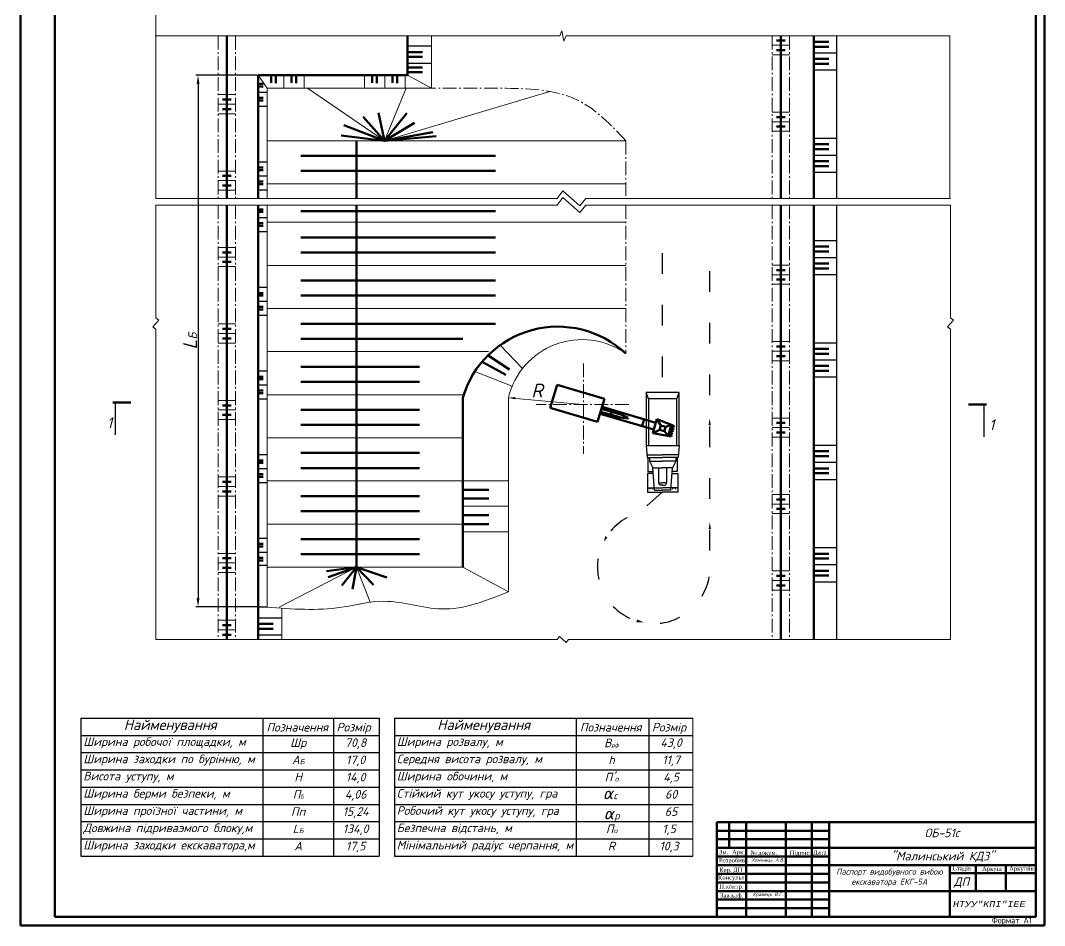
# Model space of a CAD drawing. Header units: millimetres. Extents: x 1400 to 7029, y -1119 to 1612.
# Drawn here: x 2354 to 2948, y -1114 to -589 of the extents above; entities that cross this region are included whole.
import ezdxf

# ---------------------------------------------------------------- set-up
doc = ezdxf.new("R2010")
doc.units = ezdxf.units.MM
doc.linetypes.add('ACAD_ISO03W100', pattern=[30, 12, -18])
doc.linetypes.add('gost6', pattern=[12, 8, -1.5, 1, -1.5])
doc.styles.get("Standard").update_dxf_attribs({"font": 'isocpeur.ttf'})
doc.dimstyles.new('ISO-25', dxfattribs={"dimtxt": 2.5, "dimasz": 2.5, "dimexe": 1.25, "dimexo": 0.625, "dimtad": 1, "dimtxsty": 'Standard', "dimcen": 2.5, "dimadec": 0, "dimazin": 0, "dimtfac": 1, "dimtmove": 0, "dimatfit": 3, "dimfxl": 1, "dimarcsym": 0})

# ---------------------------------------------------------------- blocks, each defined once
blk = doc.blocks.new('*D136')
at = {"color": 0, "lineweight": -2, "transparency": 16777216}
for p, q in [((2491.58, -620.79), (2456.09, -620.79)), ((2457.34, -625.79), (2457.34, -924.03)), ((2491.58, -929.03), (2456.09, -929.03))]:
    blk.add_line(p, q, dxfattribs=at)
at = {"color": 0, "transparency": 16777216}
for points in [[(2456.5, -625.79), (2458.17, -625.79), (2457.34, -620.79)], [(2456.5, -924.03), (2458.17, -924.03), (2457.34, -929.03)]]:
    blk.add_solid(points, dxfattribs=at)
at = {"layer": 'Defpoints', "color": 0, "transparency": 16777216}
for p in [(2492.2, -620.79), (2457.34, -929.03), (2492.2, -929.03)]:
    blk.add_point(p, dxfattribs=at)
at = {"color": 0, "transparency": 16777216, "insert": (2452.71, -774.91), "char_height": 8, "attachment_point": 5, "rotation": 90}
blk.add_mtext('{\\fISOCPEUR|b0|i1|c0|p34;L\\fISOCPEUR|b0|i1|c204|p34;\\H0.625x;Б}', dxfattribs=at)

msp = doc.modelspace()

# ---------------------------------------------------------------- linework, layer by layer
at = {"color": 0}
for p, q in [((2354.3403, -272.9193), (2354.3403, -1113.9193)), ((2948.3403, -1113.9193), (2948.3403, -272.9193)), ((2827.6824, -597.821), (2827.6824, -692.1931)), ((2578.8254, -603.7529), (2592.6749, -603.7529)), ((2814.4578, -607.7172), (2827.6824, -607.7172)), ((2578.8254, -613.6491), (2592.6749, -613.6491)), ((2814.4578, -617.6134), (2827.6824, -617.6134)), ((2492.2003, -630.5569), (2497.3336, -630.5569)), ((2492.2003, -638.6238), (2497.3336, -638.6238)), ((2814.4578, -657.1982), (2827.6824, -657.1982)), ((2492.2003, -671.013), (2497.3336, -671.013)), ((2814.4578, -667.0944), (2827.6824, -667.0944)), ((2814.4578, -676.9906), (2827.6824, -676.9906)), ((2492.1968, -679.08), (2497.3301, -679.08)), ((2492.1968, -687.1469), (2497.3301, -687.1469)), ((2827.6824, -696.0447), (2827.6824, -947.956)), ((2492.1968, -703.2809), (2497.3301, -703.2809)), ((2492.1968, -711.3478), (2497.3301, -711.3478)), ((2814.4578, -716.5754), (2827.6824, -716.5754)), ((2814.4578, -726.4716), (2827.6824, -726.4716)), ((2814.4578, -736.3678), (2827.6824, -736.3678)), ((2492.1968, -743.737), (2497.3301, -743.737)), ((2492.1968, -751.804), (2497.3301, -751.804)), ((2492.1968, -759.8709), (2497.3301, -759.8709)), ((2814.4578, -775.9526), (2827.6824, -775.9526)), ((2814.4578, -785.8488), (2827.6824, -785.8488)), ((2492.1968, -792.2601), (2497.3301, -792.2601)), ((2814.4578, -795.745), (2827.6824, -795.745)), ((2492.1968, -800.3271), (2497.3301, -800.3271)), ((2718.5305, -808.3676), (2717.2608, -804.751)), ((2735.0371, -808.3676), (2736.4045, -804.751)), ((2492.1968, -808.3941), (2497.3301, -808.3941)), ((2717.2608, -835.4436), (2717.8902, -842.3941)), ((2736.4045, -835.4436), (2735.7751, -842.3941)), ((2814.4578, -835.3298), (2827.6824, -835.3298)), ((2492.1968, -840.7833), (2497.3301, -840.7833)), ((2717.7589, -840.9443), (2726.8326, -840.9443)), ((2717.8902, -842.3941), (2726.8326, -842.3941)), ((2718.3147, -842.3941), (2718.3147, -850.5584)), ((2719.1869, -842.3941), (2719.1869, -844.5664)), ((2735.9064, -840.9443), (2726.8326, -840.9443)), ((2735.7751, -842.3941), (2726.8326, -842.3941)), ((2734.4784, -842.3941), (2734.4784, -844.5664)), ((2735.3505, -842.3941), (2735.3505, -850.5584)), ((2492.1968, -848.8502), (2497.3301, -848.8502)), ((2719.1869, -844.5664), (2721.1434, -848.5296)), ((2719.1869, -844.5664), (2726.8326, -844.5664)), ((2721.1434, -848.5296), (2726.8326, -848.5296)), ((2722.0586, -861.4638), (2721.1434, -848.5296)), ((2724.5011, -848.5296), (2724.5011, -857.2115)), ((2734.4784, -844.5664), (2726.8326, -844.5664)), ((2732.5218, -848.5296), (2726.8326, -848.5296)), ((2729.1641, -848.5296), (2729.1641, -857.2115)), ((2731.6066, -861.4638), (2732.5218, -848.5296)), ((2734.4784, -844.5664), (2732.5218, -848.5296)), ((2814.4578, -845.226), (2827.6824, -845.226)), ((2721.3747, -851.7986), (2718.0481, -851.7369)), ((2718.0481, -851.7369), (2718.0481, -862.4786)), ((2718.3147, -850.5584), (2721.287, -850.5584)), ((2732.2905, -851.7986), (2735.6171, -851.7369)), ((2735.3505, -850.5584), (2732.3783, -850.5584)), ((2735.6171, -851.7369), (2735.6171, -862.4786)), ((2814.4578, -855.1222), (2827.6824, -855.1222)), ((2492.1968, -856.9172), (2497.3301, -856.9172)), ((2718.0477, -860.0441), (2721.9516, -860.0441)), ((2721.9516, -860.0441), (2726.8326, -860.0441)), ((2724.5011, -857.2115), (2726.8326, -857.2115)), ((2726.8326, -858.4717), (2725.4665, -858.4717)), ((2729.1641, -857.2115), (2726.8326, -857.2115)), ((2726.8326, -858.4717), (2728.1988, -858.4717)), ((2731.7137, -860.0441), (2726.8326, -860.0441)), ((2735.6175, -860.0441), (2731.7137, -860.0441)), ((2718.0481, -862.4786), (2726.8326, -862.4786)), ((2722.0586, -861.4638), (2726.8326, -861.4638)), ((2731.6066, -861.4638), (2726.8326, -861.4638)), ((2735.6171, -862.4786), (2726.8326, -862.4786)), ((2492.1968, -889.3064), (2497.3301, -889.3064)), ((2814.4578, -894.707), (2827.6824, -894.707)), ((2492.1968, -897.3733), (2497.3301, -897.3733)), ((2492.1968, -904.8335), (2497.3301, -904.8335)), ((2814.4578, -904.6032), (2827.6824, -904.6032)), ((2814.4578, -914.4994), (2827.6824, -914.4994)), ((2492.1968, -929.0344), (2497.3301, -929.0344)), ((2492.1968, -935.3916), (2506.0463, -935.3916)), ((2492.1968, -945.2878), (2506.0463, -945.2878)), ((2389.4383, -993.6569), (2562.4636, -993.6569)), ((2389.4383, -993.6569), (2389.4383, -1073.6569)), ((2494.8816, -993.6569), (2494.8816, -1073.6569)), ((2535.9292, -993.6569), (2535.9292, -1073.6569)), ((2562.4636, -993.6569), (2562.4636, -1073.6569)), ((2571.2307, -993.6569), (2571.2307, -1073.6569)), ((2571.2307, -993.6569), (2744.256, -993.6569)), ((2676.674, -993.6569), (2676.674, -1073.6569)), ((2718.904, -993.6569), (2718.904, -1073.6569)), ((2389.4383, -1003.6569), (2562.4636, -1003.6569)), ((2571.2307, -1003.6569), (2744.256, -1003.6569)), ((2389.4383, -1013.6569), (2562.4636, -1013.6569)), ((2571.2307, -1013.6569), (2744.256, -1013.6569)), ((2389.4383, -1023.6569), (2562.4636, -1023.6569)), ((2571.2307, -1023.6569), (2744.256, -1023.6569)), ((2389.4383, -1033.6569), (2562.4636, -1033.6569)), ((2571.2307, -1033.6569), (2744.256, -1033.6569)), ((2389.4383, -1043.6569), (2562.4636, -1043.6569)), ((2571.2307, -1043.6569), (2744.256, -1043.6569)), ((2389.4383, -1053.6569), (2562.4636, -1053.6569)), ((2571.2307, -1053.6569), (2744.256, -1053.6569)), ((2389.4383, -1063.6569), (2562.4636, -1063.6569)), ((2571.2307, -1063.6569), (2744.256, -1063.6569)), ((2389.4383, -1073.6569), (2562.4636, -1073.6569)), ((2571.2307, -1073.6569), (2744.256, -1073.6569)), ((2354.3403, -1113.9193), (2948.3403, -1113.9193))]:
    msp.add_line(p, q, dxfattribs=at)
at = {"color": 1, "lineweight": 50}
for p, q in [((2354.3403, -1113.9193), (2354.3403, -272.9193)), ((2948.3403, -272.9193), (2948.3403, -1113.9193)), ((2948.3403, -1113.9193), (2354.3403, -1113.9193))]:
    msp.add_line(p, q, dxfattribs=at)
at = {"lineweight": 50}
for p, q in [((2374.3403, -1108.9193), (2374.3403, -277.9193)), ((2943.3403, -277.9193), (2943.3403, -1108.9193)), ((2758.3403, -1053.9193), (2758.3403, -1108.9193)), ((2943.3403, -1053.9193), (2758.3403, -1053.9193)), ((2765.3403, -1068.9193), (2765.3403, -1053.9193)), ((2775.3403, -1053.9193), (2775.3403, -1108.9193)), ((2798.3403, -1053.9193), (2798.3403, -1108.9193)), ((2813.3403, -1053.9193), (2813.3403, -1108.9193)), ((2823.3403, -1053.9193), (2823.3403, -1108.9193)), ((2758.3403, -1063.9193), (2758.3403, -1058.9193)), ((2758.3403, -1058.9193), (2823.3403, -1058.9193)), ((2758.3403, -1063.9193), (2823.3403, -1063.9193)), ((2758.3403, -1068.9193), (2823.3403, -1068.9193)), ((2758.3403, -1068.9193), (2823.3403, -1068.9193)), ((2823.3403, -1068.9193), (2943.3403, -1068.9193)), ((2823.3403, -1073.9193), (2758.3403, -1073.9193)), ((2823.3403, -1078.9193), (2758.3403, -1078.9193)), ((2823.3403, -1078.9193), (2943.3403, -1078.9193)), ((2893.483, -1078.6342), (2893.483, -1108.6342)), ((2908.483, -1078.6342), (2908.483, -1093.6342)), ((2925.8403, -1078.9193), (2925.8403, -1093.9193)), ((2823.3403, -1083.9193), (2758.3403, -1083.9193)), ((2943.483, -1083.6342), (2893.483, -1083.6342)), ((2823.3403, -1088.9193), (2758.3403, -1088.9193)), ((2758.3403, -1093.9193), (2823.3403, -1093.9193)), ((2823.3403, -1093.9193), (2943.3403, -1093.9193)), ((2758.3403, -1098.9193), (2823.3403, -1098.9193)), ((2758.3403, -1103.9193), (2823.3403, -1103.9193)), ((2943.3403, -1108.9193), (2374.3403, -1108.9193))]:
    msp.add_line(p, q, dxfattribs=at)
at = {"color": 0, "lineweight": 20}
for p, q in [((2432.7915, -692.1931), (2432.7895, -572.4629)), ((2432.4312, -597.821), (2667.1526, -597.821)), ((2592.6749, -597.821), (2592.6749, -628.2909)), ((2667.1526, -597.821), (2668.2605, -594.9982)), ((2668.2605, -594.9982), (2669.5966, -600.9885)), ((2670.8348, -597.821), (2669.5966, -600.9885)), ((2670.8348, -597.821), (2893.5092, -597.821)), ((2893.5092, -597.821), (2893.5092, -692.1931)), ((2790.3846, -603.3648), (2800.3846, -603.3648)), ((2790.3846, -608.9086), (2800.3846, -608.9086)), ((2497.4547, -628.2909), (2492.2004, -620.7909)), ((2507.1025, -620.7909), (2507.1025, -628.2909)), ((2518.8219, -620.7909), (2518.8219, -628.2909)), ((2553.9803, -620.7909), (2553.9803, -628.2909)), ((2565.6998, -620.7909), (2565.6998, -628.2909)), ((2577.4192, -620.7909), (2577.4192, -628.2909)), ((2578.8254, -620.7909), (2592.6749, -628.2909)), ((2497.4547, -628.2909), (2497.4547, -692.1931)), ((2497.4547, -628.2909), (2592.6749, -628.2909)), ((2565.5808, -658.7664), (2520.7824, -628.2909)), ((2565.5808, -658.7664), (2578.0023, -628.2909)), ((2469.0696, -631.9607), (2479.0696, -631.9607)), ((2565.5808, -658.7664), (2661.4526, -630.156)), ((2469.0696, -637.5045), (2479.0696, -637.5045)), ((2469.0696, -643.0483), (2479.0696, -643.0483)), ((2790.3846, -642.1713), (2800.3846, -642.1713)), ((2790.3846, -647.715), (2800.3846, -647.715)), ((2790.3846, -653.2588), (2800.3846, -653.2588)), ((2705.5552, -658.7657), (2497.4547, -658.7668)), ((2469.0696, -676.311), (2479.0696, -676.311)), ((2469.0696, -681.8547), (2479.0696, -681.8547)), ((2469.0696, -687.3985), (2479.0696, -687.3985)), ((2705.5552, -683.7657), (2497.4546, -683.7668)), ((2665.604, -692.1931), (2669.0294, -687.8578)), ((2669.0294, -687.8578), (2673.9544, -692.1931)), ((2432.7915, -692.1931), (2665.604, -692.1931)), ((2665.6024, -696.0447), (2669.0278, -691.7095)), ((2669.0278, -691.7095), (2673.9528, -696.0447)), ((2678.8794, -696.5283), (2673.9544, -692.1931)), ((2682.3048, -692.1931), (2678.8794, -696.5283)), ((2682.3048, -692.1931), (2893.8696, -692.1931)), ((2432.7899, -696.0447), (2665.6024, -696.0447)), ((2432.7911, -761.3531), (2432.7899, -696.0447)), ((2497.4511, -929.3266), (2497.4511, -696.0447)), ((2678.8778, -700.38), (2673.9528, -696.0447)), ((2682.3032, -696.0447), (2678.8778, -700.38)), ((2682.3032, -696.0447), (2893.868, -696.0447)), ((2893.8641, -761.3531), (2893.8641, -696.0447)), ((2705.3848, -706.0494), (2497.4511, -706.0505)), ((2469.0696, -720.6612), (2479.0696, -720.6612)), ((2469.0696, -726.2049), (2479.0696, -726.2049)), ((2469.0696, -731.7487), (2479.0696, -731.7487)), ((2705.3848, -731.0494), (2497.4511, -731.0505)), ((2790.3846, -730.8717), (2800.3846, -730.8717)), ((2790.3846, -736.4155), (2800.3846, -736.4155)), ((2790.3846, -741.9593), (2800.3846, -741.9593)), ((2705.3848, -756.0494), (2497.4511, -756.0505)), ((2431.057, -766.6633), (2432.7911, -764.6933)), ((2432.7911, -761.3531), (2434.5252, -762.7233)), ((2434.5252, -762.7233), (2432.7911, -764.6933)), ((2469.0696, -765.0114), (2479.0696, -765.0114)), ((2892.13, -766.6633), (2893.8641, -764.6933)), ((2893.8641, -761.3531), (2895.5982, -762.7233)), ((2895.5982, -762.7233), (2893.8641, -764.6933)), ((2432.7911, -768.0334), (2431.057, -766.6633)), ((2432.7943, -947.956), (2432.7911, -768.0334)), ((2469.0696, -770.5552), (2479.0696, -770.5552)), ((2893.8641, -768.0334), (2892.13, -766.6633)), ((2893.8641, -947.956), (2893.8641, -768.0334)), ((2469.0696, -776.0989), (2479.0696, -776.0989)), ((2632.5948, -777.2788), (2645.5649, -790.8355)), ((2790.3846, -775.2219), (2800.3846, -775.2219)), ((2625.7683, -781.0498), (2497.4511, -781.0505)), ((2790.3846, -780.7657), (2800.3846, -780.7657)), ((2790.3846, -786.3095), (2800.3846, -786.3095)), ((2617.8519, -792.6573), (2639.5391, -801.1367)), ((2611.1766, -806.0499), (2497.4511, -806.0505)), ((2680.3865, -811.6337), (2637.3846, -807.7979)), ((2637.3846, -807.7979), (2637.3846, -920.3674)), ((2469.0696, -809.3616), (2479.0696, -809.3616)), ((2469.0696, -814.9054), (2479.0696, -814.9054)), ((2790.3846, -819.5721), (2800.3846, -819.5721)), ((2469.0696, -820.4492), (2479.0696, -820.4492)), ((2790.3846, -825.1159), (2800.3846, -825.1159)), ((2610.8456, -831.0499), (2497.4511, -831.0505)), ((2790.3846, -830.6597), (2800.3846, -830.6597)), ((2469.0696, -853.7118), (2479.0696, -853.7118)), ((2469.0696, -859.2556), (2479.0696, -859.2556)), ((2610.8457, -856.0499), (2497.4511, -856.0505)), ((2610.8459, -855.9891), (2637.3846, -855.9891)), ((2469.0696, -864.7994), (2479.0696, -864.7994)), ((2790.3846, -863.9224), (2800.3846, -863.9224)), ((2610.8459, -870.7758), (2637.3846, -870.7758)), ((2790.3846, -869.4661), (2800.3846, -869.4661)), ((2790.3846, -875.0099), (2800.3846, -875.0099)), ((2610.8459, -881.0499), (2497.4511, -881.0505)), ((2610.8459, -885.5625), (2637.3846, -885.5625)), ((2469.0696, -898.062), (2479.0696, -898.062)), ((2469.0696, -903.6058), (2479.0696, -903.6058)), ((2610.846, -906.0499), (2497.4511, -906.0505)), ((2549.2742, -906.0498), (2504.4724, -929.3264)), ((2549.2752, -906.05), (2557.1037, -926.462)), ((2610.846, -906.05), (2637.3846, -920.3674)), ((2790.3846, -908.2726), (2800.3846, -908.2726)), ((2469.0696, -909.1496), (2479.0696, -909.1496)), ((2790.3846, -913.8164), (2800.3846, -913.8164)), ((2790.3846, -919.3601), (2800.3846, -919.3601)), ((2506.0159, -929.9297), (2506.0342, -947.956)), ((2469.0696, -936.8685), (2479.0696, -936.8685)), ((2469.0696, -942.4123), (2479.0696, -942.4123)), ((2665.602, -947.956), (2432.7943, -947.956)), ((2665.602, -947.956), (2666.9721, -946.2219)), ((2666.9721, -946.2219), (2668.9421, -947.956)), ((2670.9121, -949.6901), (2668.9421, -947.956)), ((2672.2823, -947.956), (2670.9121, -949.6901)), ((2893.8739, -947.956), (2672.2823, -947.956)), ((2744.256, -993.6569), (2744.256, -1073.6569))]:
    msp.add_line(p, q, dxfattribs=at)
at = {"color": 0, "linetype": 'gost6', "lineweight": 20}
for p, q in [((2469.0696, -597.821), (2469.0696, -692.1931)), ((2479.0696, -597.821), (2479.0696, -692.1931)), ((2790.3846, -597.821), (2790.3846, -692.1931)), ((2800.3846, -597.821), (2800.3846, -692.1931)), ((2705.5552, -658.7657), (2705.5552, -692.1931)), ((2469.0696, -696.0447), (2469.0696, -947.956)), ((2479.0696, -696.0447), (2479.0696, -947.956)), ((2705.3848, -696.0447), (2705.3848, -782.1426)), ((2790.3846, -696.0447), (2790.3846, -947.956)), ((2800.3846, -696.0447), (2800.3846, -947.956)), ((2680.9825, -787.927), (2680.9825, -840.3282)), ((2707.2825, -811.6337), (2653.4905, -811.6337))]:
    msp.add_line(p, q, dxfattribs=at)
at = {"color": 0, "lineweight": 60}
for p, q in [((2474.0696, -597.821), (2474.0696, -665.2234)), ((2578.8254, -597.821), (2578.8254, -620.7909)), ((2795.3846, -597.821), (2795.3846, -680.9777)), ((2814.4578, -597.821), (2814.4578, -692.1931)), ((2797.8846, -600.6715), (2792.8846, -600.6715)), ((2814.4578, -601.3533), (2823.2557, -601.3533)), ((2814.4578, -604.1849), (2823.2557, -604.1849)), ((2578.8254, -607.2852), (2587.6233, -607.2852)), ((2578.8254, -610.1168), (2587.6233, -610.1168)), ((2797.8846, -606.2153), (2792.8846, -606.2153)), ((2814.4578, -611.2495), (2823.2557, -611.2495)), ((2578.8254, -616.1935), (2587.6233, -616.1935)), ((2814.4578, -614.0811), (2823.2557, -614.0811)), ((2492.2003, -692.1931), (2492.2003, -620.7909)), ((2492.2004, -620.7909), (2578.8254, -620.7909)), ((2499.7833, -620.7909), (2499.7833, -625.1436)), ((2502.4575, -620.7909), (2502.4575, -625.2403)), ((2511.5028, -620.7909), (2511.5028, -625.1436)), ((2514.177, -620.7909), (2514.177, -625.2403)), ((2558.3806, -620.7909), (2558.3806, -625.1436)), ((2561.0548, -620.7909), (2561.0548, -625.2403)), ((2570.1001, -620.7909), (2570.1001, -625.1436)), ((2572.7743, -620.7909), (2572.7743, -625.2403)), ((2578.8254, -619.0251), (2587.6233, -619.0251)), ((2495.1211, -625.8105), (2492.2003, -625.8105)), ((2495.1211, -627.2363), (2492.2003, -627.2363)), ((2476.5696, -634.8112), (2471.5696, -634.8112)), ((2495.1211, -633.8774), (2492.2003, -633.8774)), ((2495.1211, -635.3032), (2492.2003, -635.3032)), ((2476.5696, -640.355), (2471.5696, -640.355)), ((2565.5808, -658.7664), (2553.0425, -644.85)), ((2565.5808, -658.7664), (2562.0205, -642.584)), ((2565.5808, -658.7664), (2578.4071, -642.6814)), ((2797.8846, -645.0217), (2792.8846, -645.0217)), ((2565.5808, -658.7664), (2541.832, -649.6718)), ((2565.5808, -658.7664), (2582.894, -648.2575)), ((2797.8846, -650.5655), (2792.8846, -650.5655)), ((2565.5808, -658.7664), (2540.3247, -655.6955)), ((2549.2742, -658.7665), (2549.2745, -692.1931)), ((2565.5808, -658.7664), (2593.5372, -653.6673)), ((2565.5808, -658.7664), (2595.392, -656.0261)), ((2474.0696, -665.2234), (2474.0696, -692.1931)), ((2814.4578, -660.7305), (2823.2557, -660.7305)), ((2814.4578, -663.5621), (2823.2557, -663.5621)), ((2516.8781, -667.564), (2629.8072, -667.564)), ((2814.4578, -670.6267), (2823.2557, -670.6267)), ((2495.1211, -674.3336), (2492.2003, -674.3336)), ((2495.1211, -675.7594), (2492.2003, -675.7594)), ((2516.8781, -676.2664), (2629.8072, -676.2664)), ((2814.4578, -673.4583), (2823.2557, -673.4583)), ((2476.5696, -679.1614), (2471.5696, -679.1614)), ((2495.1176, -682.4006), (2492.1968, -682.4006)), ((2795.3846, -680.9777), (2795.3846, -692.1931)), ((2476.5696, -684.7052), (2471.5696, -684.7052)), ((2495.1176, -683.8264), (2492.1968, -683.8264)), ((2474.0696, -696.0447), (2474.0696, -748.3801)), ((2492.1968, -947.956), (2492.1968, -696.0447)), ((2495.1176, -698.5345), (2492.1968, -698.5345)), ((2495.1176, -699.9603), (2492.1968, -699.9603)), ((2516.8781, -699.5501), (2629.8072, -699.5501)), ((2549.272, -696.0447), (2549.2739, -906.05)), ((2795.3846, -696.0447), (2795.3846, -764.1344)), ((2814.4578, -696.0447), (2814.4578, -947.956)), ((2495.1176, -706.6014), (2492.1968, -706.6014)), ((2495.1176, -708.0272), (2492.1968, -708.0272)), ((2516.8781, -714.8477), (2629.8072, -714.8477)), ((2476.5696, -723.5116), (2471.5696, -723.5116)), ((2516.8781, -723.5501), (2629.8072, -723.5501)), ((2814.4578, -720.1077), (2823.2557, -720.1077)), ((2814.4578, -722.9393), (2823.2557, -722.9393)), ((2476.5696, -729.0554), (2471.5696, -729.0554)), ((2814.4578, -730.0039), (2823.2557, -730.0039)), ((2797.8846, -733.7221), (2792.8846, -733.7221)), ((2814.4578, -732.8355), (2823.2557, -732.8355)), ((2516.8781, -739.8477), (2629.8072, -739.8477)), ((2797.8846, -739.2659), (2792.8846, -739.2659)), ((2474.0696, -748.3801), (2474.0696, -831.5367)), ((2495.1176, -747.0576), (2492.1968, -747.0576)), ((2495.1176, -748.4834), (2492.1968, -748.4834)), ((2516.8781, -748.5501), (2629.8072, -748.5501)), ((2495.1176, -755.1245), (2492.1968, -755.1245)), ((2495.1176, -756.5504), (2492.1968, -756.5504)), ((2516.8781, -764.8477), (2629.8072, -764.8477)), ((2795.3846, -764.1344), (2795.3846, -847.291)), ((2476.5696, -767.8618), (2471.5696, -767.8618)), ((2476.5696, -773.4056), (2471.5696, -773.4056)), ((2516.8781, -773.5501), (2610.8886, -773.5501)), ((2797.8846, -778.0724), (2792.8846, -778.0724)), ((2625.558, -783.2095), (2638.0328, -791.4239)), ((2797.8846, -783.6161), (2792.8846, -783.6161)), ((2814.4578, -779.4849), (2823.2557, -779.4849)), ((2814.4578, -782.3165), (2823.2557, -782.3165)), ((2516.8781, -789.8477), (2585.7367, -789.8477)), ((2622.1431, -786.8997), (2635.9669, -794.5613)), ((2814.4578, -789.3811), (2823.2557, -789.3811)), ((2495.1176, -795.5807), (2492.1968, -795.5807)), ((2814.4578, -792.2127), (2823.2557, -792.2127)), ((2495.1176, -797.0065), (2492.1968, -797.0065)), ((2516.8781, -798.5501), (2585.7367, -798.5501)), ((2661.624, -813.6823), (2665.5524, -800.3243)), ((2665.5524, -800.3243), (2693.0473, -808.4101)), ((2495.1176, -803.6477), (2492.1968, -803.6477)), ((2495.1176, -805.0735), (2492.1968, -805.0735)), ((2476.5696, -812.2121), (2471.5696, -812.2121)), ((2610.8455, -807.8517), (2610.846, -906.05)), ((2689.119, -821.7681), (2661.624, -813.6823)), ((2693.0473, -808.4101), (2689.119, -821.7681)), ((2691.671, -813.0901), (2722.8342, -822.2547)), ((2476.5696, -817.7558), (2471.5696, -817.7558)), ((2516.8781, -814.8477), (2585.7367, -814.8477)), ((2690.4953, -817.0881), (2721.684, -826.2603)), ((2690.8508, -815.8793), (2702.6394, -819.3461)), ((2691.3155, -814.299), (2703.1041, -817.7658)), ((2697.2098, -816.0324), (2696.7451, -817.6127)), ((2702.6394, -819.3461), (2706.7579, -819.9169)), ((2703.1041, -817.7658), (2706.8759, -819.5155)), ((2706.8527, -819.593), (2706.7336, -819.994)), ((2516.8781, -823.5501), (2585.7367, -823.5501)), ((2716.1039, -820.1506), (2714.9281, -824.1486)), ((2722.868, -822.1398), (2721.6922, -826.1378)), ((2723.4869, -820.1298), (2722.8805, -822.1916)), ((2725.7818, -823.9272), (2723.4869, -820.1298)), ((2723.4869, -820.1298), (2731.888, -823.5198)), ((2725.0261, -826.3445), (2725.7818, -823.9272)), ((2725.7818, -823.9272), (2728.5428, -824.7391)), ((2728.5428, -824.7391), (2727.8283, -827.1686)), ((2728.5428, -824.7391), (2731.888, -823.5198)), ((2731.888, -823.5198), (2729.9973, -829.9491)), ((2731.4951, -824.856), (2733.215, -825.55)), ((2733.3996, -824.9225), (2731.5113, -824.8007)), ((2731.888, -823.5198), (2733.608, -824.2138)), ((2733.215, -825.55), (2733.0066, -826.2588)), ((2733.608, -824.2138), (2733.3996, -824.9225)), ((2797.8846, -822.4226), (2792.8846, -822.4226)), ((2474.0696, -831.5367), (2474.0696, -914.6934)), ((2721.7048, -826.1896), (2721.0984, -828.2514)), ((2725.0261, -826.3445), (2721.0984, -828.2514)), ((2721.0984, -828.2514), (2731.8191, -830.2967)), ((2727.8283, -827.1686), (2725.0261, -826.3445)), ((2727.8283, -827.1686), (2729.9973, -829.9491)), ((2730.3487, -828.754), (2732.0687, -829.448)), ((2732.2369, -828.8759), (2730.3487, -828.754)), ((2730.7254, -827.4731), (2732.4454, -828.1671)), ((2732.6299, -827.5396), (2730.7417, -827.4178)), ((2731.1184, -826.1369), (2732.8383, -826.8309)), ((2733.0066, -826.2588), (2731.1184, -826.1369)), ((2732.0687, -829.448), (2731.8191, -830.2967)), ((2732.4454, -828.1671), (2732.2369, -828.8759)), ((2732.8383, -826.8309), (2732.6299, -827.5396)), ((2797.8846, -827.9664), (2792.8846, -827.9664)), ((2516.8781, -839.8477), (2585.7367, -839.8477)), ((2814.4578, -838.8621), (2823.2557, -838.8621)), ((2814.4578, -841.6937), (2823.2557, -841.6937)), ((2495.1176, -844.1038), (2492.1968, -844.1038)), ((2495.1176, -845.5296), (2492.1968, -845.5296)), ((2516.8781, -848.5501), (2585.7367, -848.5501)), ((2795.3846, -847.291), (2795.3846, -930.4477)), ((2814.4578, -848.7583), (2823.2557, -848.7583)), ((2495.1176, -852.1708), (2492.1968, -852.1708)), ((2495.1176, -853.5966), (2492.1968, -853.5966)), ((2814.4578, -851.5899), (2823.2557, -851.5899)), ((2476.5696, -856.5623), (2471.5696, -856.5623)), ((2610.8459, -861.1962), (2625.9722, -861.1962)), ((2476.5696, -862.106), (2471.5696, -862.106)), ((2516.8781, -864.8477), (2585.7367, -864.8477)), ((2610.8459, -866.2633), (2625.9723, -866.2632)), ((2797.8846, -866.7728), (2792.8846, -866.7728)), ((2797.8846, -872.3166), (2792.8846, -872.3166)), ((2516.8781, -873.5501), (2585.7367, -873.5501)), ((2610.8459, -875.9829), (2625.9722, -875.9829)), ((2610.8459, -881.05), (2625.9723, -881.0499)), ((2516.8781, -889.8477), (2585.7367, -889.8477)), ((2495.1176, -892.6269), (2492.1968, -892.6269)), ((2495.1176, -894.0528), (2492.1968, -894.0528)), ((2476.5696, -900.9125), (2471.5696, -900.9125)), ((2495.1176, -900.6939), (2492.1968, -900.6939)), ((2495.1176, -902.1197), (2492.1968, -902.1197)), ((2516.8781, -898.5501), (2585.7367, -898.5501)), ((2814.4578, -898.2393), (2823.2557, -898.2393)), ((2814.4578, -901.0709), (2823.2557, -901.0709)), ((2476.5696, -906.4563), (2471.5696, -906.4563)), ((2549.2742, -906.0498), (2531.7791, -908.2943)), ((2549.2739, -906.05), (2532.7244, -911.836)), ((2549.2761, -906.0522), (2540.7597, -916.6762)), ((2549.2761, -906.0522), (2546.9043, -918.8012)), ((2549.2739, -906.05), (2559.1935, -916.3221)), ((2549.2752, -906.05), (2566.7561, -912.0721)), ((2814.4578, -908.1355), (2823.2557, -908.1355)), ((2474.0696, -914.6934), (2474.0696, -947.956)), ((2797.8846, -911.123), (2792.8846, -911.123)), ((2814.4578, -910.9671), (2823.2557, -910.9671)), ((2797.8846, -916.6668), (2792.8846, -916.6668)), ((2795.3846, -930.4477), (2795.3846, -947.956)), ((2476.5696, -939.7189), (2471.5696, -939.7189)), ((2492.1968, -938.9239), (2500.9947, -938.9239)), ((2492.1968, -941.7555), (2500.9947, -941.7555)), ((2476.5696, -945.2627), (2471.5696, -945.2627))]:
    msp.add_line(p, q, dxfattribs=at)
at = {"linetype": 'ACAD_ISO03W100'}
for p, q in [((2726.6346, -723.9221), (2726.6346, -804.751)), ((2754.1346, -896.3904), (2754.1346, -726.9345))]:
    msp.add_line(p, q, dxfattribs=at)
at = {"color": 0, "lineweight": 100}
for p, q in [((2418.3333, -810.4737), (2407.8564, -810.4737)), ((2914.6566, -811.6337), (2904.1797, -811.6337))]:
    msp.add_line(p, q, dxfattribs=at)
at = {"lineweight": 25}
msp.add_line((2758.3403, -1108.9193), (2758.3403, -1103.9193), dxfattribs=at)
at = {"color": 0}
for points in [[(2717.2608, -804.751), (2717.2608, -835.4436), (2736.4045, -835.4436), (2736.4045, -804.751)], [(2718.5305, -808.3676), (2718.5305, -835.4436), (2735.0371, -835.4436), (2735.0371, -808.3676)]]:
    msp.add_lwpolyline(points, close=True, dxfattribs=at)
at = {"linetype": 'ACAD_ISO03W100'}
for points in [[(2726.6346, -862.4786), (2716.8235, -871.1063)], [(2706.2206, -877.3633), (2705.988, -877.4885)]]:
    msp.add_lwpolyline(points, dxfattribs=at)
at = {"color": 0, "lineweight": 60}
msp.add_arc((2666.0248, -824.0833), 57.5172, 46.81811, 163.6082212, dxfattribs=at)
at = {"color": 0, "lineweight": 20}
msp.add_arc((2680.0418, -817.9162), 43.8408, 54.6851368, 166.656114, dxfattribs=at)
at = {"color": 0}
for centre, radius, start, end in [((2720.2535, -861.0571), 1.013, 5.9699532, 174.8621136), ((2726.1478, -856.9499), 1.6673, 189.0271845, 245.8814054), ((2727.5174, -856.9499), 1.6673, 294.1185946, 350.9728155), ((2733.4117, -861.0571), 1.013, 5.1378864, 174.0300468)]:
    msp.add_arc(centre, radius, start, end, dxfattribs=at)
at = {"linetype": 'ACAD_ISO03W100'}
msp.add_arc((2721.6563, -906.1308), 32.6477, 118.6801178, 5.8397454, dxfattribs=at)
at = {"color": 0, "linetype": 'gost6', "lineweight": 20}
msp.add_spline([(2705.5552, -658.7657), (2677.428, -635.1155), (2633.1579, -628.2909), (2592.6749, -628.2909)], degree=3, dxfattribs=at)
at = {"color": 0, "lineweight": 20}
msp.add_spline([(2637.3846, -920.3674), (2598.5152, -930.3165), (2565.0808, -925.8619), (2540.5622, -929.3266), (2497.4511, -929.3266)], degree=3, dxfattribs=at)
at = {"color": 0}
for points in [[(2641.3338, -808.719), (2637.3846, -807.7979), (2641.419, -807.3884)], [(2753.4676, -823.7943), (2754.0947, -819.7879), (2754.8008, -823.7811)], [(2753.5186, -883.8844), (2754.1457, -879.878), (2754.8518, -883.8713)], [(2693.4888, -888.0637), (2692.7307, -891.3935), (2694.8221, -888.8062)], [(2711.4545, -938.1338), (2715.8364, -938.0704), (2712.0924, -936.4224)]]:
    msp.add_solid(points, dxfattribs=at)

# ---------------------------------------------------------------- texts
at = {"color": 0, "lineweight": 20, "attachment_point": 1}
for s, insert, char_height, width in [('{\\fISOCPEUR|b0|i1|c0|p34;R}', (2650.6345, -799.649), 8, 12.95371), ('{\\fISOCPEUR|b0|i1|c0|p34;1}', (2404.4791, -819.1648), 6.25, 8.2112), ('{\\fISOCPEUR|b0|i1|c0|p34;1}', (2916.1308, -820.3248), 6.25, 8.2112)]:
    msp.add_mtext(s, dxfattribs=dict(at, insert=insert, char_height=char_height, width=width))
at = {"color": 0}
for s, insert, char_height, width, attachment_point in [('{\\fISOCPEUR|b0|i1|c204|p34;Найменування}', (2414.2662, -994.479), 6, 59.201769, 1), ('{\\fISOCPEUR|b0|i1|c204|p34;Позначення}', (2497.0572, -996.403), 5, 57.026097, 1), ('{\\fISOCPEUR|b0|i1|c204|p34;Розмір}', (2537.6656, -996.403), 5, 24.797955, 1), ('{\\fISOCPEUR|b0|i1|c204|p34;Найменування}', (2596.0586, -994.479), 6, 59.201769, 1), ('{\\fISOCPEUR|b0|i1|c204|p34;Позначення}', (2678.8497, -996.403), 5, 57.026097, 1), ('{\\fISOCPEUR|b0|i1|c204|p34;Розмір}', (2720.6404, -996.403), 5, 24.797955, 1), ('{\\fISOCPEUR|b0|i1|c204|p34;Ширина робочої площадки, м}', (2390.795, -1004.7654), 5, 116.105338, 1), ('{\\fISOCPEUR|b0|i1|c204|p34;Шр}', (2515.4054, -1005.3355), 5, 41.04762, 2), ('{\\fISOCPEUR|b0|i1|c204|p34;70,8}', (2548.7621, -1005.3355), 5, 26.100059, 2), ('{\\fISOCPEUR|b0|i1|c204|p34;Ширина розвалу, м}', (2572.5874, -1004.7654), 5, 116.105338, 1), ('{\\fISOCPEUR|b0|i1|c204|p34;В\\H0.5x;рф}', (2697.1978, -1005.4862), 5, 41.04762, 2), ('{\\fISOCPEUR|b0|i1|c204|p34;43,0}', (2731.7369, -1005.3355), 5, 26.100059, 2), ('{\\fISOCPEUR|b0|i1|c204|p34;Ширина заходки по бурінню, м}', (2390.795, -1014.7654), 5, 116.105338, 1), ('{\\fISOCPEUR|b0|i1|c204|p34;А\\H0.6x;Б}', (2515.4054, -1015.3355), 5, 41.04762, 2), ('{\\fISOCPEUR|b0|i1|c0|p34;17\\fISOCPEUR|b0|i1|c204|p34;,0}', (2548.7621, -1015.3355), 5, 26.100059, 2), ('{\\fISOCPEUR|b0|i1|c204|p34;Середня висота розвалу, м}', (2572.5874, -1014.7654), 5, 116.105338, 1), ('{\\fISOCPEUR|b0|i1|c0|p34;h}', (2697.1978, -1015.3355), 5, 41.04762, 2), ('{\\fISOCPEUR|b0|i1|c204|p34;11,7}', (2731.7369, -1015.3355), 5, 26.100059, 2), ('{\\fISOCPEUR|b0|i1|c204|p34;Висота уступу, м}', (2390.795, -1024.7654), 5, 116.105338, 1), ('{\\fISOCPEUR|b0|i1|c204|p34;Н}', (2515.4054, -1025.3355), 5, 41.04762, 2), ('{\\fISOCPEUR|b0|i1|c204|p34;14,0}', (2548.7621, -1025.3355), 5, 26.100059, 2), ('{\\fISOCPEUR|b0|i1|c204|p34;Ширина обочини, м}', (2572.5874, -1024.7654), 5, 116.105338, 1), ("{\\fISOCPEUR|b0|i1|c204|p34;П'\\H0.6x;о}", (2697.1978, -1025.3355), 5, 41.04762, 2), ('{\\fISOCPEUR|b0|i1|c204|p34;4,5}', (2731.7369, -1025.3355), 5, 26.100059, 2), ('{\\fISOCPEUR|b0|i1|c204|p34;Ширина берми безпеки, м}', (2390.795, -1034.7654), 5, 116.105338, 1), ('{\\fISOCPEUR|b0|i1|c204|p34;П\\H0.5x;б}', (2515.4054, -1035.3355), 5, 41.04762, 2), ('{\\fISOCPEUR|b0|i1|c204|p34;4,06}', (2548.7621, -1035.3355), 5, 26.100059, 2), ('{\\fISOCPEUR|b0|i1|c204|p34;Стійкий кут укосу уступу, гра}', (2572.5874, -1034.7654), 5, 116.105338, 1), ('{\\fISOCPEUR|b0|i1|c0|p32;α\\fISOCPEUR|b0|i1|c204|p32;\\H0.6x;с}', (2696.2832, -1033.6569), 7, 36.781256, 2), ('{\\fISOCPEUR|b0|i1|c204|p34;60}', (2731.7369, -1035.3355), 5, 26.100059, 2), ('{\\fISOCPEUR|b0|i1|c204|p34;Ширина проїзної частини\\fISOCPEUR|b0|i1|c0|p34;, \\fISOCPEUR|b0|i1|c204|p34;м}', (2390.795, -1044.7654), 5, 116.105338, 1), ('{\\fISOCPEUR|b0|i1|c204|p32;Пп}', (2515.4054, -1045.3355), 5, 41.04762, 2), ('{\\fISOCPEUR|b0|i1|c204|p34;15,24}', (2548.7621, -1045.3355), 5, 26.100059, 2), ('{\\fISOCPEUR|b0|i1|c204|p34;Робочий кут укосу уступу, гра}', (2572.5874, -1044.7654), 5, 116.105338, 1), ('{\\fISOCPEUR|b0|i1|c204|p34;65}', (2731.7369, -1045.3355), 5, 26.100059, 2), ('{\\fISOCPEUR|b0|i1|c0|p32;α\\fISOCPEUR|b0|i1|c204|p32;\\H0.6x;р}', (2697.1978, -1045.3355), 7, 41.04762, 2), ('{\\fISOCPEUR|b0|i1|c204|p34;Довжина підриваэмого блоку\\fISOCPEUR|b0|i1|c0|p34;,\\fISOCPEUR|b0|i1|c204|p34;м}', (2390.795, -1054.7654), 5, 116.105338, 1), ('{\\fISOCPEUR|b0|i1|c0|p32;L\\fISOCPEUR|b0|i1|c204|p32;\\H0.6x;Б}', (2515.4054, -1055.3355), 5, 41.04762, 2), ('{\\fISOCPEUR|b0|i1|c204|p34;134,0}', (2548.7621, -1055.3355), 5, 26.100059, 2), ('{\\fISOCPEUR|b0|i1|c204|p34;Безпечна відстань\\fISOCPEUR|b0|i1|c0|p34;,\\fISOCPEUR|b0|i1|c204|p34; м}', (2572.5874, -1054.7654), 5, 116.105338, 1), ('{\\fISOCPEUR|b0|i1|c204|p32;П\\H0.6x;о}', (2697.1978, -1055.3355), 5, 41.04762, 2), ('{\\fISOCPEUR|b0|i1|c204|p34;1,5}', (2730.5545, -1055.3355), 5, 26.100059, 2), ('{\\fISOCPEUR|b0|i1|c204|p34;Ширина заходки екскаватора\\fISOCPEUR|b0|i1|c0|p34;,\\fISOCPEUR|b0|i1|c204|p34;м}', (2390.795, -1064.7654), 5, 116.105338, 1), ('{\\fISOCPEUR|b0|i1|c204|p32;А}', (2515.4054, -1065.3355), 5, 41.04762, 2), ('{\\fISOCPEUR|b0|i1|c204|p34;17,5}', (2548.7621, -1065.3355), 5, 26.100059, 2), ('{\\fISOCPEUR|b0|i1|c204|p34;Мінімальний радіус черпання\\fISOCPEUR|b0|i1|c0|p34;,\\fISOCPEUR|b0|i1|c204|p34; м}', (2572.5874, -1064.7654), 5, 116.105338, 1), ('{\\fISOCPEUR|b0|i1|c0|p32;R}', (2697.1978, -1065.3355), 5, 41.04762, 2), ('{\\fISOCPEUR|b0|i1|c204|p34;10,3}', (2730.5545, -1065.3355), 5, 26.100059, 2)]:
    msp.add_mtext(s, dxfattribs=dict(at, insert=insert, char_height=char_height, width=width, attachment_point=attachment_point))
at = {"color": 0, "lineweight": 30}
for s, insert, char_height, width, attachment_point in [('{\\fISOCPEUR|b0|i1|c204|p34;\\C256;ОБ-51с}', (2888.8218, -1057.6813), 5, 57.974266, 2), ('\\pi2;{\\fISOCPEUR|b0|i1|c204|p34;\\C256;Хомінець А.В.}', (2786.8403, -1074.8769), 2, 23, 2), ('{\\fISOCPEUR|b0|i1|c204|p34;"Малинський КДЗ"}', (2889.2659, -1071.142), 5, 99.224647, 2), ('{\\fISOCPEUR|b0|i1|c204|p34;Паспорт видобувного вибою екскаватора ЕКГ-5А}', (2858.3403, -1080.9231), 3.5, 70, 2), ('\\pi2;{\\fISOCPEUR|b0|i1|c204|p34;\\C256;Кравець В.Г.}', (2786.8403, -1094.8769), 2, 23, 2), ('{\\fISOCTEUR|b0|i1|c204|p49;НТУУ"КПІ"ІЕЕ}', (2895.2091, -1099.7721), 3.5, 46.664098, 1)]:
    msp.add_mtext(s, dxfattribs=dict(at, insert=insert, char_height=char_height, width=width, attachment_point=attachment_point))
at = {"lineweight": 20, "attachment_point": 1}
for s, insert, char_height, width in [('{\\fTimes New Roman|b0|i0|c204|p18;Розробив}', (2759.4141, -1074.7885), 2.5, 16.045455), ('{\\fTimes New Roman|b0|i0|c204|p18;Зм.}', (2759.5825, -1070.0987), 2.5, 16.045455), ('{\\fTimes New Roman|b0|i0|c204|p18;Арк.}', (2767.1214, -1070.1875), 2.5, 16.045455), ('{\\fTimes New Roman|b0|i0|c204|p18;№ докум.}', (2777.7127, -1070.4489), 2.5, 16.045455), ('{\\fTimes New Roman|b0|i0|c204|p18;Підпис}', (2800.4461, -1070.5494), 2.5, 16.045455), ('{\\fTimes New Roman|b0|i0|c204|p18;Дата}', (2814.2342, -1070.2652), 2.5, 16.045455), ('{\\fTimes New Roman|b0|i0|c204|p18;Кер. ДП}', (2759.6701, -1080.4292), 2.5, 16.045455), ('{\\fTimes New Roman|b0|i0|c204|p18;Стадія}', (2894.9803, -1079.3871), 2.5, 16.045455), ('{\\fTimes New Roman|b0|i0|c204|p18;Аркуш}', (2912.1367, -1079.7334), 2.5, 14.281042), ('{\\fTimes New Roman|b0|i0|c204|p18;Аркушів}', (2927.8318, -1079.6722), 2.5, 16.045455), ('{\\fTimes New Roman|b0|i0|c204|p18;Консульт}', (2758.9058, -1084.8602), 2.5, 16.045455), ('{\\fISOCPEUR|b0|i1|c204|p34;ДП}', (2895.7307, -1086.0179), 5, 16.045455), ('{\\fTimes New Roman|b0|i0|c204|p18;Н.контр.}', (2759.6701, -1089.9717), 2.5, 16.045455), ('{\\fTimes New Roman|b0|i0|c204|p18;Зав.каф\\fTimes New Roman|b0|i1|c204|p18;.}', (2760.1956, -1095.2245), 2.5, 16.045455)]:
    msp.add_mtext(s, dxfattribs=dict(at, insert=insert, char_height=char_height, width=width))
at = {"insert": (2929.3666, -1111.3852), "char_height": 3.5, "width": 27.947437, "attachment_point": 5}
msp.add_mtext('Формат А1', dxfattribs=at)

# ---------------------------------------------------------------- dimensions: what is measured, and where the dimension line sits
at = {"color": 0}
dim = msp.add_linear_dim(base=(2457.3374, -929.0344), p1=(2492.2003, -620.7909), p2=(2492.2003, -929.0344), angle=90, text='{\\fISOCPEUR|b0|i1|c0|p34;L\\fISOCPEUR|b0|i1|c204|p34;\\H0.625x;Б}', dimstyle='ISO-25', override={"dimtxt": 8, "dimasz": 5}, dxfattribs=at)
dim.commit()
dim.dimension.update_dxf_attribs({"geometry": '*D136', "text_midpoint": (2452.7124, -774.9126)})

# ---------------------------------------------------------------- leaders
at = {"color": 0, "lineweight": 20}
for points in [[(2409.3012, -810.4737), (2409.3012, -829.3799)], [(2913.1235, -811.6337), (2913.1235, -830.5399)]]:
    msp.add_leader(points, dimstyle='ISO-25', override={"dimgap": 0.625, "dimtad": 0}, dxfattribs=at)

doc.saveas('drawing.dxf')
